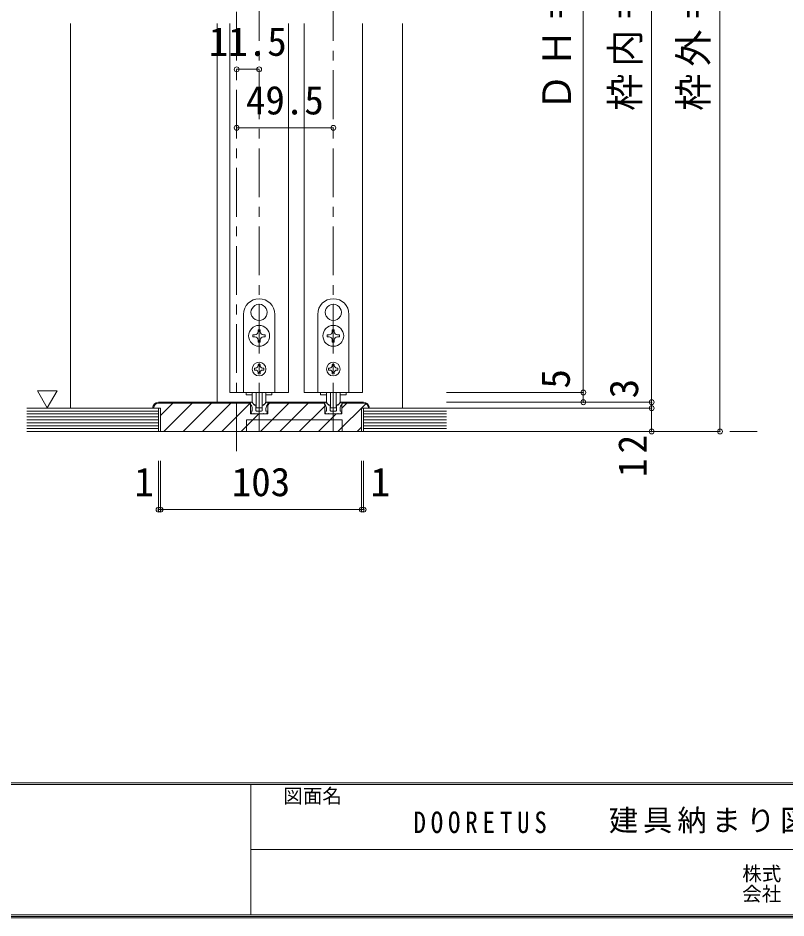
# Model space of a CAD drawing. Units: millimetres at full size, sheet at 1:5. Extents: x -957 to 993, y -689 to 708.
# Drawn here: x -101.4 to 291.9, y -689.1 to -228.2 of the extents above; entities that cross this region are included whole.
import ezdxf
from ezdxf.enums import TextEntityAlignment as Align

# ---------------------------------------------------------------- set-up
doc = ezdxf.new("R2010")
doc.units = ezdxf.units.MM
doc.header["$LTSCALE"] = 5
doc.header["$PDMODE"] = 32
doc.header["$PDSIZE"] = 2.5
doc.linetypes.add('CHAIN1', pattern=[8, 5, -1, 1, -1])
for name, color, linetype, lineweight in [('0-B_寸法', 7, 'Continuous', 9), ('F-0_補助線', 7, 'Continuous', 9), ('F-1_枠', 6, 'Continuous', 9)]:
    doc.layers.add(name, color=color, linetype=linetype, lineweight=lineweight)
doc.layers.add('F-A_文字', color=7, linetype='Continuous')
doc.styles.add('HG丸ｺﾞｼｯｸM-PRO', font='')
doc.styles.add('ＭＳ ゴシック', font='')
doc.styles.get('HG丸ｺﾞｼｯｸM-PRO').set_extended_font_data('HG丸ｺﾞｼｯｸM-PRO')
doc.styles.get('ＭＳ ゴシック').set_extended_font_data('MS Gothic')

msp = doc.modelspace()

# ---------------------------------------------------------------- linework, layer by layer
at = {"layer": '0-B_寸法', "linetype": 'CHAIN1'}
for p, q in [((10.558, -449.942), (10.558, 71.709)), ((22.058, -439.942), (22.058, -3.942)), ((60.058, -439.942), (60.058, -3.942)), ((-96.942, -439.942), (277.058, -439.942))]:
    msp.add_line(p, q, dxfattribs=at)
at = {"layer": '0-B_寸法'}
for p, q in [((258.058, -439.942), (258.058, 10.058)), ((223.058, -439.942), (223.058, -19.942)), ((188.058, -33.942), (188.058, -419.942)), ((-74.442, -230.942), (-74.442, -427.942)), ((0.558, -230.942), (0.558, -424.942)), ((7.058, -230.942), (7.058, -419.942)), ((37.058, -230.942), (37.058, -419.942)), ((45.058, -230.942), (45.058, -419.942)), ((75.058, -230.942), (75.058, -419.942)), ((95.558, -427.942), (95.558, -230.942)), ((21.959, -374.794), (22.058, -374.892)), ((22.156, -374.794), (22.058, -374.892)), ((59.959, -374.794), (60.058, -374.892)), ((60.156, -374.794), (60.058, -374.892)), ((14.058, -419.942), (14.058, -379.942)), ((18.415, -380.931), (18.55, -380.967)), ((18.514, -381.102), (18.55, -380.967)), ((25.7, -380.931), (25.565, -380.967)), ((25.601, -381.102), (25.565, -380.967)), ((30.058, -379.942), (30.058, -419.942)), ((52.058, -419.942), (52.058, -379.942)), ((56.415, -380.931), (56.55, -380.967)), ((56.514, -381.102), (56.55, -380.967)), ((63.7, -380.931), (63.565, -380.967)), ((63.601, -381.102), (63.565, -380.967)), ((68.058, -379.942), (68.058, -419.942)), ((19.858, -390.442), (18.908, -390.442)), ((18.908, -390.442), (18.908, -391.442)), ((18.908, -391.442), (19.858, -391.442)), ((21.558, -387.792), (21.558, -388.742)), ((22.558, -387.792), (21.558, -387.792)), ((22.558, -388.742), (22.558, -387.792)), ((25.208, -390.442), (24.258, -390.442)), ((24.258, -391.442), (25.208, -391.442)), ((25.208, -391.442), (25.208, -390.442)), ((57.858, -390.442), (56.908, -390.442)), ((56.908, -390.442), (56.908, -391.442)), ((56.908, -391.442), (57.858, -391.442)), ((59.558, -387.792), (59.558, -388.742)), ((60.558, -387.792), (59.558, -387.792)), ((60.558, -388.742), (60.558, -387.792)), ((63.208, -390.442), (62.258, -390.442)), ((62.258, -391.442), (63.208, -391.442)), ((63.208, -391.442), (63.208, -390.442)), ((22.558, -394.092), (22.558, -393.142)), ((60.558, -394.092), (60.558, -393.142)), ((21.558, -405.542), (22.558, -405.542)), ((21.558, -405.542), (21.558, -406.142)), ((22.558, -405.542), (22.558, -406.142)), ((59.558, -405.542), (60.558, -405.542)), ((59.558, -405.542), (59.558, -406.142)), ((60.558, -405.542), (60.558, -406.142)), ((20.258, -407.442), (19.658, -407.442)), ((19.658, -407.442), (19.658, -408.442)), ((19.658, -408.442), (20.258, -408.442)), ((21.558, -409.742), (21.558, -410.342)), ((22.558, -409.742), (22.558, -410.342)), ((23.858, -407.442), (24.458, -407.442)), ((58.258, -407.442), (57.658, -407.442)), ((57.658, -407.442), (57.658, -408.442)), ((57.658, -408.442), (58.258, -408.442)), ((59.558, -409.742), (59.558, -410.342)), ((60.558, -409.742), (60.558, -410.342)), ((61.858, -407.442), (62.458, -407.442)), ((22.558, -410.342), (21.558, -410.342)), ((60.558, -410.342), (59.558, -410.342)), ((-91.378, -419.129), (-86.378, -427.789)), ((37.058, -419.942), (7.058, -419.942)), ((30.058, -419.942), (14.058, -419.942)), ((15.458, -419.942), (15.458, -421.142)), ((15.458, -421.142), (18.59, -421.142)), ((18.558, -424.364), (18.558, -419.942)), ((20.558, -419.942), (20.558, -427.564)), ((23.558, -419.942), (23.558, -427.564)), ((25.525, -421.142), (28.658, -421.142)), ((25.558, -424.364), (25.558, -419.942)), ((28.658, -419.942), (28.658, -421.142)), ((45.058, -419.942), (75.058, -419.942)), ((68.058, -419.942), (52.058, -419.942)), ((53.458, -419.942), (53.458, -421.142)), ((53.458, -421.142), (56.59, -421.142)), ((56.558, -424.364), (56.558, -419.942)), ((58.558, -419.942), (58.558, -427.564)), ((61.558, -419.942), (61.558, -427.564)), ((63.525, -421.142), (66.658, -421.142)), ((63.558, -424.364), (63.558, -419.942)), ((66.658, -419.942), (66.658, -421.142)), ((188.058, -419.942), (118.058, -419.942)), ((188.058, -419.942), (188.058, -424.942)), ((-29.442, -427.942), (-96.942, -427.942)), ((-32.442, -427.942), (-28.442, -427.942)), ((-29.442, -424.942), (17.658, -424.942)), ((-29.442, -425.442), (17.658, -425.442)), ((-29.442, -439.942), (-29.442, -427.942)), ((-28.442, -431.799), (-22.085, -425.442)), ((-28.442, -427.942), (-28.442, -439.942)), ((-26.686, -439.942), (-12.186, -425.442)), ((-16.786, -439.942), (-2.286, -425.442)), ((-6.887, -439.942), (7.613, -425.442)), ((3.013, -439.942), (17.513, -425.442)), ((17.558, -424.942), (18.101, -424.942)), ((17.558, -425.942), (17.558, -424.942)), ((17.658, -430.942), (17.658, -424.942)), ((19.72, -426.354), (18.454, -425.089)), ((18.558, -429.442), (18.558, -428.178)), ((19.932, -426.442), (20.258, -426.442)), ((20.458, -429.142), (20.458, -426.642)), ((23.258, -427.864), (20.858, -427.864)), ((22.812, -439.942), (37.312, -425.442)), ((23.658, -429.142), (23.658, -426.642)), ((24.183, -426.442), (23.858, -426.442)), ((24.395, -426.354), (25.661, -425.089)), ((25.558, -429.442), (25.558, -428.178)), ((26.458, -430.942), (26.458, -424.942)), ((55.658, -425.442), (26.458, -425.442)), ((26.458, -426.397), (27.412, -425.442)), ((32.711, -439.942), (47.211, -425.442)), ((42.611, -439.942), (55.658, -426.895)), ((55.558, -424.942), (56.101, -424.942)), ((55.558, -425.942), (55.558, -424.942)), ((57.72, -426.354), (56.454, -425.089)), ((56.558, -429.442), (56.558, -428.178)), ((57.932, -426.442), (58.258, -426.442)), ((58.458, -429.142), (58.458, -426.642)), ((61.258, -427.864), (58.858, -427.864)), ((61.658, -429.142), (61.658, -426.642)), ((62.183, -426.442), (61.858, -426.442)), ((62.395, -426.354), (63.661, -425.089)), ((62.41, -439.942), (76.656, -425.696)), ((63.558, -429.442), (63.558, -428.178)), ((64.458, -430.942), (64.458, -424.942)), ((75.558, -424.942), (64.458, -424.942)), ((64.458, -427.995), (67.01, -425.442)), ((75.558, -425.442), (64.458, -425.442)), ((74.558, -439.942), (74.558, -427.942)), ((78.558, -427.942), (74.558, -427.942)), ((75.558, -427.942), (118.058, -427.942)), ((75.558, -439.942), (75.558, -427.942)), ((223.058, -424.942), (118.058, -424.942)), ((223.058, -427.942), (118.058, -427.942)), ((-29.442, -429.442), (-96.942, -429.442)), ((-29.442, -430.942), (-96.942, -430.942)), ((-29.442, -432.442), (-96.942, -432.442)), ((12.912, -439.942), (21.912, -430.942)), ((26.458, -430.942), (17.658, -430.942)), ((18.258, -430.942), (17.772, -429.716)), ((18.558, -429.442), (17.958, -429.442)), ((19.358, -430.942), (18.258, -430.942)), ((19.358, -430.942), (19.558, -430.742)), ((19.558, -430.742), (19.758, -430.942)), ((24.358, -430.942), (19.758, -430.942)), ((22.058, -429.742), (22.358, -429.442)), ((22.358, -429.442), (23.358, -429.442)), ((24.558, -430.742), (24.358, -430.942)), ((24.758, -430.942), (24.558, -430.742)), ((24.758, -430.942), (25.858, -430.942)), ((25.558, -429.442), (26.158, -429.442)), ((25.858, -430.942), (26.344, -429.716)), ((52.51, -439.942), (61.51, -430.942)), ((64.458, -430.942), (55.658, -430.942)), ((56.258, -430.942), (55.772, -429.716)), ((56.558, -429.442), (55.958, -429.442)), ((57.358, -430.942), (56.258, -430.942)), ((57.358, -430.942), (57.558, -430.742)), ((57.558, -430.742), (57.758, -430.942)), ((62.358, -430.942), (57.758, -430.942)), ((60.058, -429.742), (60.358, -429.442)), ((60.358, -429.442), (61.358, -429.442)), ((62.558, -430.742), (62.358, -430.942)), ((62.758, -430.942), (62.558, -430.742)), ((62.758, -430.942), (63.858, -430.942)), ((63.558, -429.442), (64.158, -429.442)), ((63.858, -430.942), (64.344, -429.716)), ((75.558, -429.442), (118.058, -429.442)), ((75.558, -430.942), (118.058, -430.942)), ((75.558, -432.442), (118.058, -432.442)), ((-29.442, -433.942), (-96.942, -433.942)), ((-29.442, -435.442), (-96.942, -435.442)), ((-29.442, -436.942), (-96.942, -436.942)), ((15.558, -433.942), (64.558, -433.942)), ((15.558, -439.942), (15.558, -433.942)), ((64.558, -439.942), (64.558, -433.942)), ((72.309, -439.942), (74.558, -437.694)), ((75.558, -433.942), (118.058, -433.942)), ((75.558, -435.442), (118.058, -435.442)), ((75.558, -436.942), (118.058, -436.942)), ((-29.442, -438.442), (-96.942, -438.442)), ((-29.442, -439.942), (-96.942, -439.942)), ((-29.442, -439.942), (74.558, -439.942)), ((75.558, -438.442), (118.058, -438.442)), ((75.558, -439.942), (118.058, -439.942)), ((258.058, -439.942), (118.058, -439.942)), ((258.058, -439.942), (118.058, -439.942))]:
    msp.add_line(p, q, dxfattribs=at)
at = {"layer": '0-B_寸法', "color": 4}
for p, q in [((10.558, -254.442), (22.058, -254.442)), ((10.558, -284.442), (60.058, -284.442)), ((-29.442, -479.942), (-29.442, -454.942)), ((-28.442, -479.942), (-28.442, -454.942)), ((74.558, -479.942), (74.558, -454.942)), ((75.558, -479.942), (75.558, -454.942)), ((-29.442, -479.942), (-28.442, -479.942)), ((-28.442, -479.942), (74.558, -479.942)), ((74.558, -479.942), (75.558, -479.942))]:
    msp.add_line(p, q, dxfattribs=at)
at = {"layer": '0-B_寸法'}
for points in [[(21.558, -393.142), (21.558, -394.092), (22.558, -394.092)], [(59.558, -393.142), (59.558, -394.092), (60.558, -394.092)], [(24.458, -407.442), (24.458, -408.442), (23.858, -408.442)], [(62.458, -407.442), (62.458, -408.442), (61.858, -408.442)], [(-91.378, -419.129), (-81.378, -419.129), (-86.378, -427.789)], [(26.558, -425.942), (26.558, -424.942), (26.015, -424.942)], [(55.658, -430.942), (55.658, -424.942), (26.458, -424.942)], [(64.558, -425.942), (64.558, -424.942), (64.015, -424.942)], [(20.758, -429.442), (21.758, -429.442), (22.058, -429.742)], [(58.758, -429.442), (59.758, -429.442), (60.058, -429.742)]]:
    msp.add_lwpolyline(points, dxfattribs=at)
for centre, radius in [((22.058, -390.942), 5.35), ((60.058, -390.942), 5.35), ((22.058, -407.942), 3.5), ((60.058, -407.942), 3.5)]:
    msp.add_circle(centre, radius, dxfattribs=at)
for centre, radius, start, end in [((22.058, -379.942), 8, 0, 180), ((60.058, -379.942), 8, 0, 180), ((22.058, -378.942), 4.15, 91.3645, 208.6355), ((22.058, -378.942), 4.15, 331.3645, 88.6355), ((60.058, -378.942), 4.15, 91.3645, 208.6355), ((60.058, -378.942), 4.15, 331.3645, 88.6355), ((22.058, -378.942), 4.15, 211.3645, 328.6355), ((60.058, -378.942), 4.15, 211.3645, 328.6355), ((19.858, -388.742), 1.7, 270, 0), ((19.858, -393.142), 1.7, 0, 90), ((24.258, -388.742), 1.7, 180, 270), ((24.258, -393.142), 1.7, 90, 180), ((57.858, -388.742), 1.7, 270, 0), ((57.858, -393.142), 1.7, 0, 90), ((62.258, -388.742), 1.7, 180, 270), ((62.258, -393.142), 1.7, 90, 180), ((20.258, -406.142), 1.3, 270, 0), ((20.258, -409.742), 1.3, 0, 90), ((23.858, -406.142), 1.3, 180, 270), ((23.858, -409.742), 1.3, 90, 180), ((58.258, -406.142), 1.3, 270, 0), ((58.258, -409.742), 1.3, 0, 90), ((61.858, -406.142), 1.3, 180, 270), ((61.858, -409.742), 1.3, 90, 180), ((-29.442, -427.942), 3, 90, 180), ((-29.442, -427.942), 2.5, 90, 180), ((15.558, -428.178), 3, 0, 48.19), ((18.101, -425.442), 0.5, 45, 90), ((20.558, -424.364), 2, 180, 264.78409), ((19.932, -426.142), 0.3, 225, 270), ((20.258, -426.642), 0.2, 0, 90), ((20.358, -426.554), 0.2, 0, 84.78409), ((20.858, -427.564), 0.3, 180, 270), ((23.258, -427.564), 0.3, 270, 0), ((23.758, -426.554), 0.2, 95.21591, 180), ((23.858, -426.642), 0.2, 90, 180), ((23.558, -424.364), 2, 275.21591, 0), ((24.183, -426.142), 0.3, 270, 315), ((28.558, -428.178), 3, 131.81, 180), ((26.015, -425.442), 0.5, 90, 135), ((53.558, -428.178), 3, 0, 48.19), ((56.101, -425.442), 0.5, 45, 90), ((58.558, -424.364), 2, 180, 264.78409), ((57.932, -426.142), 0.3, 225, 270), ((58.258, -426.642), 0.2, 0, 90), ((58.358, -426.554), 0.2, 0, 84.78409), ((58.858, -427.564), 0.3, 180, 270), ((61.258, -427.564), 0.3, 270, 0), ((61.758, -426.554), 0.2, 95.21591, 180), ((61.858, -426.642), 0.2, 90, 180), ((61.558, -424.364), 2, 275.21591, 0), ((62.183, -426.142), 0.3, 270, 315), ((66.558, -428.178), 3, 131.81, 180), ((64.015, -425.442), 0.5, 90, 135), ((75.558, -427.942), 3, 0, 90), ((75.558, -427.942), 2.5, 0, 90), ((17.958, -429.642), 0.2, 90, 201.616), ((20.758, -429.142), 0.3, 180, 270), ((23.358, -429.142), 0.3, 270, 0), ((26.158, -429.642), 0.2, 338.384, 90), ((55.958, -429.642), 0.2, 90, 201.616), ((58.758, -429.142), 0.3, 180, 270), ((61.358, -429.142), 0.3, 270, 0), ((64.158, -429.642), 0.2, 338.384, 90)]:
    msp.add_arc(centre, radius, start, end, dxfattribs=at)
for p in [(10.558, -254.442), (22.058, -254.442), (10.558, -284.442), (60.058, -284.442), (188.058, -419.942), (188.058, -424.942), (223.058, -424.942), (223.058, -427.942), (223.058, -439.942), (258.058, -439.942), (-29.442, -479.942), (-28.442, -479.942), (74.558, -479.942), (75.558, -479.942)]:
    msp.add_point(p, dxfattribs=at)
at = {"layer": 'F-1_枠'}
for p, q in [((992.782, -619.898), (-957.218, -619.898)), ((992.782, -620.731), (-957.218, -620.731)), ((17.782, -620.731), (17.782, -687.398)), ((17.782, -654.065), (991.115, -654.066)), ((992.782, -687.398), (-957.218, -687.398)), ((992.782, -688.231), (-957.218, -688.231)), ((992.782, -689.065), (-957.218, -689.065))]:
    msp.add_line(p, q, dxfattribs=at)

# ---------------------------------------------------------------- texts
at = {"layer": '0-B_寸法', "style": 'ＭＳ ゴシック'}
for s, p in [('11.5', (-3.692, -251.942)), ('49.5', (15.308, -281.942)), ('1', (-41.835, -477.442)), ('103', (8.058, -477.442)), ('1', (79.138, -477.442))]:
    msp.add_text(s, height=14.66, dxfattribs=at).set_placement(p, align=Align.BOTTOM_LEFT)
for s, p in [('5', (185.558, -417.942)), ('3', (220.558, -422.942))]:
    msp.add_text(s, height=14.66, rotation=90, dxfattribs=at).set_placement(p, align=Align.BOTTOM_LEFT)
at = {"layer": '0-B_寸法', "char_height": 14.66, "attachment_point": 7, "rotation": 90, "style": 'ＭＳ ゴシック'}
for s, insert in [('\\T1.19;\\W0.95;ＤＨ＝2,348', (185.558, -275.692)), ('\\T1.19;\\W0.95;枠内＝2,367', (220.558, -275.692)), ('\\T1.19;\\W0.95;枠外＝2,412', (255.558, -275.692)), ('\\T1.27;\\W0.95;12', (220.558, -463.192))]:
    msp.add_mtext(s, dxfattribs=dict(at, insert=insert))
at = {"layer": 'F-0_補助線', "insert": (101.115, -645.731), "char_height": 11, "attachment_point": 7, "style": 'ＭＳ ゴシック'}
msp.add_mtext('\\T1.39;\\W0.85;DOORETUS', dxfattribs=at)
at = {"layer": 'F-1_枠', "color": 7, "style": 'HG丸ｺﾞｼｯｸM-PRO'}
for s, p in [('株式', (269.449, -672.232)), ('会社', (269.449, -682.565))]:
    msp.add_text(s, height=7.331, dxfattribs=at).set_placement(p, align=Align.BOTTOM_LEFT)
at = {"layer": 'F-A_文字', "style": 'ＭＳ ゴシック'}
msp.add_text('図面名', height=7.331, dxfattribs=at).set_placement((34.449, -632.398), align=Align.BOTTOM_LEFT)
at = {"layer": 'F-A_文字', "insert": (201.115, -645.731), "char_height": 11, "attachment_point": 7, "style": 'ＭＳ ゴシック'}
msp.add_mtext('\\T1.17;建具納まり図', dxfattribs=at)

doc.saveas('drawing.dxf')
